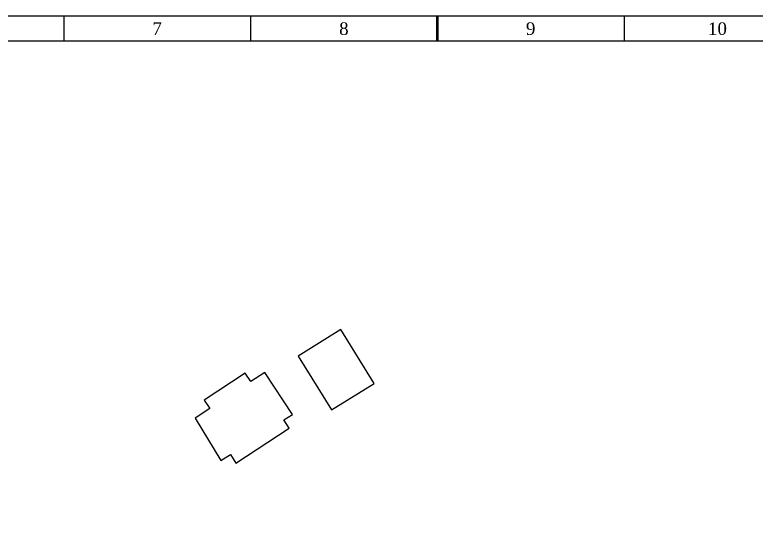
# Model space of a CAD drawing. Header units: millimetres. Extents: x -245826 to 350363, y -160205 to 260795.
# Drawn here: x -32364 to 115114, y 157667 to 260795 of the extents above; entities that cross this region are included whole.
import ezdxf
from ezdxf.enums import TextEntityAlignment as Align

# ---------------------------------------------------------------- set-up
doc = ezdxf.new("R2010")
doc.units = ezdxf.units.MM
doc.layers.add('Obstruction', color=7, linetype='ByLayer')
doc.styles.add('Times', font='times.ttf')

# ---------------------------------------------------------------- blocks, each defined once
blk = doc.blocks.new('*U300')
at = {"layer": 'Obstruction', "color": 1}
blk.add_polyline3d([(3487, 180552, 15400), (8646, 172127, 15400), (10540, 173287, 15400), (11583, 171583, 15400), (22230, 178576, 15400), (21169, 180192, 15400), (22855, 181299, 15400), (17361, 189664, 15400), (14553, 187820, 15400), (13468, 189473, 15400), (5320, 184122, 15400), (6406, 182469, 15400)], close=True, dxfattribs=at)
at = {"flags": 1}
for tag in ['height', 'shape']:
    blk.add_attdef(tag, (0, 0), '', height=2.5, dxfattribs=at)
blk = doc.blocks.new('*U301')
at = {"layer": 'Obstruction', "color": 1}
blk.add_polyline3d([(23993, 192898, 14430), (30641, 182196, 14430), (39118, 187463, 14430), (32469, 198165, 14430)], close=True, dxfattribs=at)
at = {"flags": 1}
for tag in ['height', 'shape']:
    blk.add_attdef(tag, (0, 0), '', height=2.5, dxfattribs=at)
blk = doc.blocks.new('*U322')
at = {"color": 5}
blk.add_lwpolyline([(0, 0), (1189, 0), (1189, 841), (0, 841)], close=True, dxfattribs=at)

msp = doc.modelspace()

# ---------------------------------------------------------------- linework, layer by layer
at = {"color": 5}
for p, q in [((-22639, 260545), (-22639, 255545)), ((14518, 260545), (14518, 255545)), ((51674, 260545), (51674, 255545)), ((88830, 260545), (88830, 255545)), ((343924, 255545), (-233076, 255545))]:
    msp.add_line(p, q, dxfattribs=at)
at = {"color": 5, "const_width": 500}
msp.add_lwpolyline([(51674, 260545), (51674, 255545)], dxfattribs=at)

# ---------------------------------------------------------------- block references
at = {"xscale": 500, "yscale": 500, "zscale": 500}
msp.add_blockref('*U322', (-245576, -159955), dxfattribs=at)
at = {"layer": 'Obstruction'}
for name in ['*U301', '*U300']:
    msp.add_blockref(name, (0, 0), dxfattribs=at)

# ---------------------------------------------------------------- texts
at = {"color": 4, "style": 'Times'}
for s, p in [('7', (-4061, 258045)), ('8', (33096, 258045)), ('9', (70252, 258045)), ('10', (107408, 258045))]:
    msp.add_text(s, height=2500, dxfattribs=at).set_placement(p, align=Align.MIDDLE)

doc.saveas('drawing.dxf')
